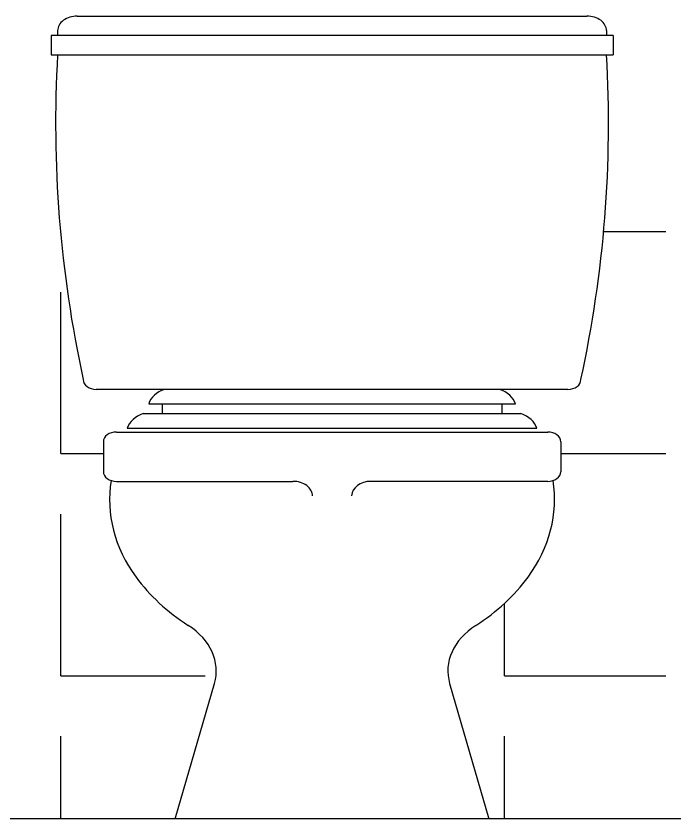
# Model space of a CAD drawing. Extents: x 10753 to 18704, y -5361 to 1140.
# Drawn here: x 14197.13 to 14221.62, y -3550.9 to -3521.08 of the extents above; entities that cross this region are included whole.
import ezdxf

# ---------------------------------------------------------------- set-up
doc = ezdxf.new("R2010")
doc.units = 0
doc.header["$LTSCALE"] = 30
doc.header["$MEASUREMENT"] = 0
doc.layers.add('bath', color=23, linetype='CONTINUOUS')
doc.layers.add('WALL', color=2, linetype='CONTINUOUS')

msp = doc.modelspace()

# ---------------------------------------------------------------- linework, layer by layer
at = {"layer": 'bath'}
for p, q in [((14199.4013, -3521.07906), (14218.34684, -3521.07906)), ((14198.67262, -3521.61798), (14198.67262, -3521.79761)), ((14219.07552, -3521.61798), (14219.07552, -3521.79761)), ((14219.31841, -3521.79761), (14198.42973, -3521.79761)), ((14198.42973, -3521.79761), (14198.42973, -3522.51617)), ((14219.31841, -3521.79761), (14219.31841, -3522.51617)), ((14198.42973, -3522.51617), (14219.31841, -3522.51617)), ((14217.63774, -3534.9431), (14200.1104, -3534.9431)), ((14202.05678, -3535.48201), (14215.69136, -3535.48201)), ((14202.55889, -3535.48201), (14202.55889, -3535.84129)), ((14215.18925, -3535.48201), (14215.18925, -3535.84129)), ((14201.8506, -3535.84129), (14215.89754, -3535.84129)), ((14200.85865, -3536.52798), (14216.88949, -3536.52798)), ((14201.26322, -3536.3802), (14216.48492, -3536.3802)), ((14200.37286, -3536.88725), (14200.37286, -3538.00185)), ((14217.37528, -3536.88725), (14217.37528, -3538.00185)), ((14200.85865, -3538.36112), (14207.41672, -3538.36112)), ((14216.88949, -3538.36112), (14210.33142, -3538.36112)), ((14198.78656, -3545.58037), (14204.15649, -3545.58037)), ((14203.04467, -3550.89906), (14204.50202, -3545.86918)), ((14213.24612, -3545.86918), (14214.70347, -3550.89906))]:
    msp.add_line(p, q, dxfattribs=at)
for centre, major_axis, start_param, end_param in [((14199.4013, -3521.61798), (-0.72867, 0), -1.57079633, 0), ((14218.34684, -3521.61798), (-0.72867, 0), 3.14159265, 4.71238898), ((14279.20589, -3525.09547), (80.60875, 0), 3.09831449, 3.30142769), ((14138.54225, -3525.09547), (-80.60875, 0), 2.98175762, 3.18487082), ((14200.1104, -3534.58382), (0.48578, 0), 3.14159265, 4.71238898), ((14217.63774, -3534.58382), (0.48578, 0), 4.71238898, 6.28318531), ((14203.11058, -3535.66571), (-1.08268, 0), -1.12541096, -0.23147824), ((14214.63756, -3535.66571), (-1.08268, 0), 3.37307089, 4.26700361), ((14202.31703, -3536.56391), (-1.08268, 0), -1.12541096, -0.23147824), ((14215.43111, -3536.56391), (-1.08268, 0), 3.37307089, 4.26700361), ((14200.85865, -3536.88725), (-0.48578, 0), -1.57079633, 0), ((14216.88949, -3536.88725), (-0.48578, 0), 3.14159265, 4.71238898), ((14200.85865, -3538.00185), (0.48578, 0), 3.14159265, 4.71238898), ((14216.88949, -3538.00185), (-0.48578, 0), 1.57079633, 3.14159265), ((14208.81335, -3539.03294), (-8.21118, 0), -0.11619509, 0.49488744), ((14207.41672, -3538.90004), (0.72867, 0), 0, 1.57079633), ((14210.33142, -3538.90004), (0.72867, 0), 1.57079633, 3.14159265), ((14208.93479, -3539.03294), (8.21118, 0), -0.49488744, 0.11619509), ((14209.23841, -3538.86328), (8.6942, 0), 3.6364801, 3.9961871), ((14208.50973, -3538.86328), (-8.6942, 0), 2.28699821, 2.64670521), ((14201.54508, -3545.40056), (-3.02407, 0), 2.93049932, 3.9961871), ((14216.20306, -3545.40056), (3.02407, 0), 2.28699821, 3.35268599)]:
    msp.add_ellipse(centre, major_axis=major_axis, ratio=0.73958333, start_param=start_param, end_param=end_param, dxfattribs=at)
at = {"layer": 'WALL', "color": 3}
for p, q in [((14218.97072, -3529.08037), (14221.28656, -3529.08037)), ((14198.78656, -3537.33037), (14198.78656, -3531.33037)), ((14198.78656, -3537.33037), (14200.37286, -3537.33037)), ((14217.37528, -3537.33037), (14221.28656, -3537.33037)), ((14198.78656, -3545.58037), (14198.78656, -3539.58037)), ((14215.28656, -3545.58037), (14215.28656, -3542.89137)), ((14215.28656, -3545.58037), (14221.28656, -3545.58037)), ((14198.78656, -3550.89906), (14198.78656, -3547.83037)), ((14215.28656, -3550.89906), (14215.28656, -3547.83037)), ((14336.5563, -3550.89906), (14149.68338, -3550.89906))]:
    msp.add_line(p, q, dxfattribs=at)

doc.saveas('drawing.dxf')
